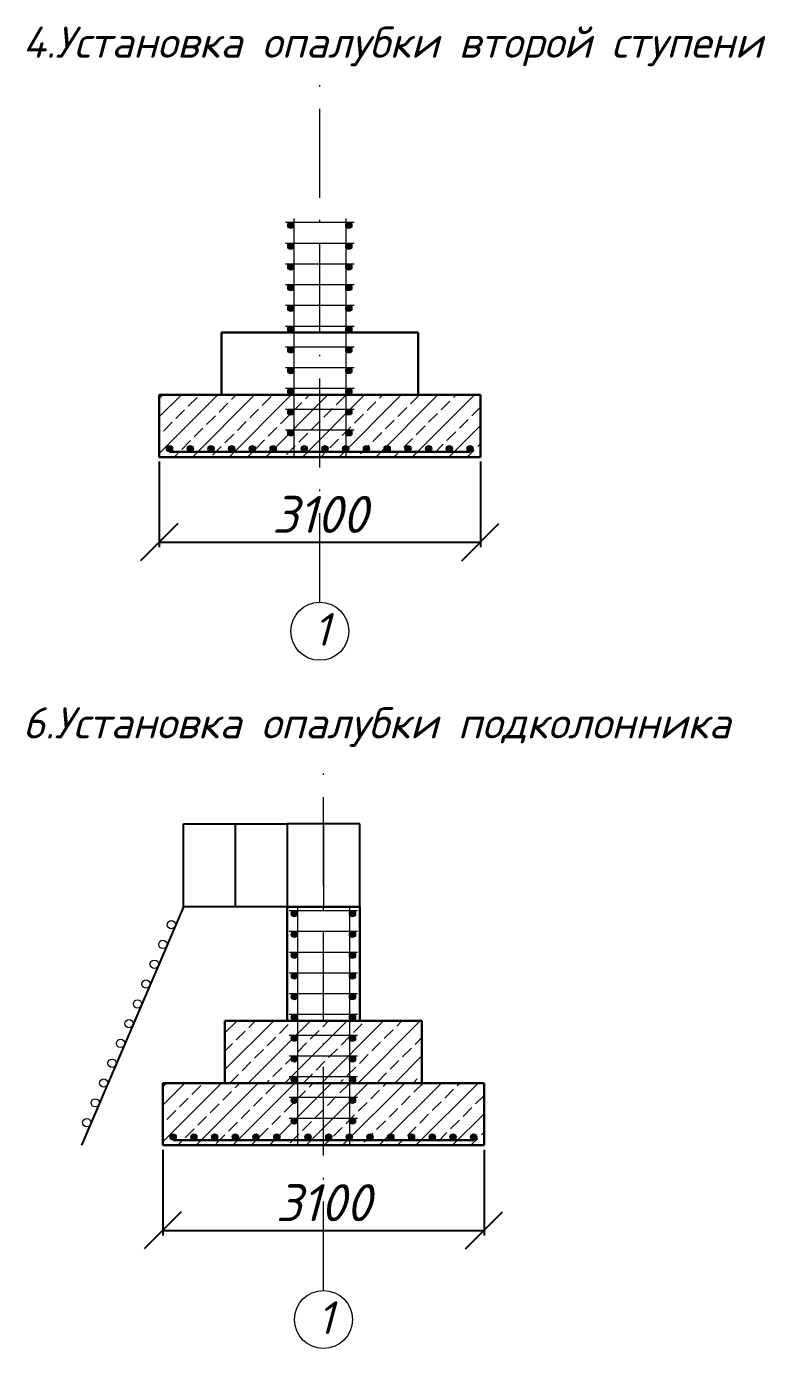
# Model space of a CAD drawing. Header units: millimetres. Extents: x 1422334 to 1587362, y 445536 to 446570.
# Drawn here: x 1586234.3 to 1586284.2, y 446392.3 to 446481.5 of the extents above; entities that cross this region are included whole.
import ezdxf

# ---------------------------------------------------------------- set-up
doc = ezdxf.new("R2010")
doc.units = ezdxf.units.MM
doc.header["$LTSCALE"] = 50
doc.linetypes.add('ACAD_ISO10W100', pattern=[18, 12, -3, 0, -3])
doc.layers.get('0').update_dxf_attribs({"lineweight": 13})
for name, color, linetype, lineweight in [('Risunochki', 7, 'Continuous', 13), ('text', 7, 'Continuous', 13), ('оси траншей размеры', 7, 'Continuous', 13)]:
    doc.layers.add(name, color=color, linetype=linetype, lineweight=lineweight)
doc.styles.get("Standard").update_dxf_attribs({"font": 'isocpeui.ttf'})
doc.dimstyles.new('200', dxfattribs={"dimtxt": 2.5, "dimasz": 2.5, "dimexe": 0.3445, "dimexo": 0.3, "dimtad": 1, "dimlfac": 500, "dimtxsty": 'Standard', "dimblk": 'OBLIQUE', "dimcen": 2.5, "dimadec": 0, "dimazin": 0, "dimtfac": 1, "dimtmove": 0, "dimatfit": 3, "dimfxl": 1, "dimarcsym": 0})

# ---------------------------------------------------------------- blocks, each defined once
blk = doc.blocks.new('_Oblique')
at = {"color": 0, "linetype": 'ByBlock', "lineweight": -2}
blk.add_line((-0.5, -0.5), (0.5, 0.5), dxfattribs=at)
blk = doc.blocks.new('*D2191')
at = {"layer": 'Defpoints', "color": 0, "ltscale": 10000, "transparency": 16777216}
for p in [(1586243.281, 446452.467), (1586264.981, 446452.467), (1586264.981, 446446.718)]:
    blk.add_point(p, dxfattribs=at)
at = {"layer": 'Risunochki', "color": 0, "lineweight": -2, "ltscale": 10000, "transparency": 16777216}
for p, q in [((1586243.281, 446452.167), (1586243.281, 446446.373)), ((1586264.981, 446452.167), (1586264.981, 446446.373)), ((1586243.281, 446446.718), (1586264.981, 446446.718))]:
    blk.add_line(p, q, dxfattribs=at)
at = {"layer": 'Risunochki', "color": 0, "lineweight": -2, "ltscale": 10000, "transparency": 16777216, "xscale": 2.5, "yscale": 2.5, "zscale": 2.5, "rotation": 180}
blk.add_blockref('_Oblique', (1586243.281, 446446.718), dxfattribs=at)
at = {"layer": 'Risunochki', "color": 0, "lineweight": -2, "ltscale": 10000, "transparency": 16777216, "xscale": 2.5, "yscale": 2.5, "zscale": 2.5}
blk.add_blockref('_Oblique', (1586264.981, 446446.718), dxfattribs=at)
at = {"layer": 'Risunochki', "color": 0, "ltscale": 10000, "transparency": 16777216, "insert": (1586254.131, 446448.593), "char_height": 2.5, "attachment_point": 5}
blk.add_mtext('3100', dxfattribs=at)
blk = doc.blocks.new('*D2192')
at = {"layer": 'Defpoints', "color": 0, "ltscale": 10000, "transparency": 16777216}
for p in [(1586243.526, 446406.013), (1586265.226, 446406.013), (1586265.226, 446400.264)]:
    blk.add_point(p, dxfattribs=at)
at = {"layer": 'Risunochki', "color": 0, "lineweight": -2, "ltscale": 10000, "transparency": 16777216}
for p, q in [((1586243.526, 446405.713), (1586243.526, 446399.919)), ((1586265.226, 446405.713), (1586265.226, 446399.919)), ((1586243.526, 446400.264), (1586265.226, 446400.264))]:
    blk.add_line(p, q, dxfattribs=at)
at = {"layer": 'Risunochki', "color": 0, "lineweight": -2, "ltscale": 10000, "transparency": 16777216, "xscale": 2.5, "yscale": 2.5, "zscale": 2.5, "rotation": 180}
blk.add_blockref('_Oblique', (1586243.526, 446400.264), dxfattribs=at)
at = {"layer": 'Risunochki', "color": 0, "lineweight": -2, "ltscale": 10000, "transparency": 16777216, "xscale": 2.5, "yscale": 2.5, "zscale": 2.5}
blk.add_blockref('_Oblique', (1586265.226, 446400.264), dxfattribs=at)
at = {"layer": 'Risunochki', "color": 0, "ltscale": 10000, "transparency": 16777216, "insert": (1586254.376, 446402.139), "char_height": 2.5, "attachment_point": 5}
blk.add_mtext('3100', dxfattribs=at)

msp = doc.modelspace()

# ---------------------------------------------------------------- hatches: boundary and pattern name
at = {"layer": 'Risunochki', "ltscale": 10000}
h = msp.add_hatch(color=250, dxfattribs=at)
h.dxf.hatch_style = 1
h.paths.add_polyline_path([(1586251.960805, 446468.097059, 1), (1586252.380805, 446468.097059, 1)])
h = msp.add_hatch(color=250, dxfattribs=at)
h.dxf.hatch_style = 1
h.paths.add_polyline_path([(1586255.880805, 446468.097059, 1), (1586256.300805, 446468.097059, 1)])
h = msp.add_hatch(color=250, dxfattribs=at)
h.dxf.hatch_style = 1
h.paths.add_polyline_path([(1586251.960805, 446466.697059, 1), (1586252.380805, 446466.697059, 1)])
h = msp.add_hatch(color=250, dxfattribs=at)
h.dxf.hatch_style = 1
h.paths.add_polyline_path([(1586255.880805, 446466.697059, 1), (1586256.300805, 446466.697059, 1)])
h = msp.add_hatch(color=250, dxfattribs=at)
h.dxf.hatch_style = 1
h.paths.add_polyline_path([(1586251.960805, 446465.297059, 1), (1586252.380805, 446465.297059, 1)])
h = msp.add_hatch(color=250, dxfattribs=at)
h.dxf.hatch_style = 1
h.paths.add_polyline_path([(1586255.880805, 446465.297059, 1), (1586256.300805, 446465.297059, 1)])
h = msp.add_hatch(color=250, dxfattribs=at)
h.dxf.hatch_style = 1
h.paths.add_polyline_path([(1586251.960805, 446463.897059, 1), (1586252.380805, 446463.897059, 1)])
h = msp.add_hatch(color=250, dxfattribs=at)
h.dxf.hatch_style = 1
h.paths.add_polyline_path([(1586255.880805, 446463.897059, 1), (1586256.300805, 446463.897059, 1)])
h = msp.add_hatch(color=250, dxfattribs=at)
h.dxf.hatch_style = 1
h.paths.add_polyline_path([(1586251.960805, 446462.497059, 1), (1586252.380805, 446462.497059, 1)])
h = msp.add_hatch(color=250, dxfattribs=at)
h.dxf.hatch_style = 1
h.paths.add_polyline_path([(1586255.880805, 446462.497059, 1), (1586256.300805, 446462.497059, 1)])
h = msp.add_hatch(color=250, dxfattribs=at)
h.dxf.hatch_style = 1
h.paths.add_polyline_path([(1586251.960805, 446461.097059, 1), (1586252.380805, 446461.097059, 1)])
h = msp.add_hatch(color=250, dxfattribs=at)
h.dxf.hatch_style = 1
h.paths.add_polyline_path([(1586255.880805, 446461.097059, 1), (1586256.300805, 446461.097059, 1)])
h = msp.add_hatch(color=250, dxfattribs=at)
h.dxf.hatch_style = 1
h.paths.add_polyline_path([(1586251.960805, 446459.697059, 1), (1586252.380805, 446459.697059, 1)])
h = msp.add_hatch(color=250, dxfattribs=at)
h.dxf.hatch_style = 1
h.paths.add_polyline_path([(1586255.880805, 446459.697059, 1), (1586256.300805, 446459.697059, 1)])
h = msp.add_hatch(color=250, dxfattribs=at)
h.dxf.hatch_style = 1
h.paths.add_polyline_path([(1586251.960805, 446458.297059, 1), (1586252.380805, 446458.297059, 1)])
h = msp.add_hatch(color=250, dxfattribs=at)
h.dxf.hatch_style = 1
h.paths.add_polyline_path([(1586255.880805, 446458.297059, 1), (1586256.300805, 446458.297059, 1)])
at = {"layer": 'Risunochki', "lineweight": 20, "ltscale": 10000}
h = msp.add_hatch(dxfattribs=at)
h.set_pattern_fill('JIS_STN_2.5', color=250, scale=0.7)
h.set_pattern_definition([(45, (476217.7514, 134586.3178), (-1.237436867, 1.237436867), []), (45, (476218.9869, 134586.3178), (-1.237436867, 1.237436867), [0.84, -0.35])])
h.paths.add_polyline_path([(1586243.280805, 446456.666747), (1586243.280805, 446452.466747), (1586264.980805, 446452.466747), (1586264.980805, 446456.666747)])
at = {"layer": 'Risunochki', "ltscale": 10000}
h = msp.add_hatch(color=250, dxfattribs=at)
h.dxf.hatch_style = 1
h.paths.add_polyline_path([(1586251.960805, 446456.897059, 1), (1586252.380805, 446456.897059, 1)])
h = msp.add_hatch(color=250, dxfattribs=at)
h.dxf.hatch_style = 1
h.paths.add_polyline_path([(1586255.880805, 446456.897059, 1), (1586256.300805, 446456.897059, 1)])
h = msp.add_hatch(color=250, dxfattribs=at)
h.dxf.hatch_style = 1
h.paths.add_polyline_path([(1586251.960805, 446455.497059, 1), (1586252.380805, 446455.497059, 1)])
h = msp.add_hatch(color=250, dxfattribs=at)
h.dxf.hatch_style = 1
h.paths.add_polyline_path([(1586255.880805, 446455.497059, 1), (1586256.300805, 446455.497059, 1)])
h = msp.add_hatch(color=250, dxfattribs=at)
h.dxf.hatch_style = 1
h.paths.add_polyline_path([(1586251.960805, 446454.097059, 1), (1586252.380805, 446454.097059, 1)])
h = msp.add_hatch(color=250, dxfattribs=at)
h.dxf.hatch_style = 1
h.paths.add_polyline_path([(1586255.880805, 446454.097059, 1), (1586256.300805, 446454.097059, 1)])
h = msp.add_hatch(color=250, dxfattribs=at)
h.dxf.hatch_style = 1
h.paths.add_polyline_path([(1586243.770805, 446453.026747, 1), (1586244.190805, 446453.026747, 1)])
h = msp.add_hatch(color=250, dxfattribs=at)
h.dxf.hatch_style = 1
h.paths.add_polyline_path([(1586245.170805, 446453.026747, 1), (1586245.590805, 446453.026747, 1)])
h = msp.add_hatch(color=250, dxfattribs=at)
h.dxf.hatch_style = 1
h.paths.add_polyline_path([(1586246.570805, 446453.026747, 1), (1586246.990805, 446453.026747, 1)])
h = msp.add_hatch(color=250, dxfattribs=at)
h.dxf.hatch_style = 1
h.paths.add_polyline_path([(1586247.970805, 446453.026747, 1), (1586248.390805, 446453.026747, 1)])
h = msp.add_hatch(color=250, dxfattribs=at)
h.dxf.hatch_style = 1
h.paths.add_polyline_path([(1586249.370805, 446453.026747, 1), (1586249.790805, 446453.026747, 1)])
h = msp.add_hatch(color=250, dxfattribs=at)
h.dxf.hatch_style = 1
h.paths.add_polyline_path([(1586250.770805, 446453.026747, 1), (1586251.190805, 446453.026747, 1)])
h = msp.add_hatch(color=250, dxfattribs=at)
h.dxf.hatch_style = 1
h.paths.add_polyline_path([(1586252.870805, 446453.026747, 1), (1586253.290805, 446453.026747, 1)])
h = msp.add_hatch(color=250, dxfattribs=at)
h.dxf.hatch_style = 1
h.paths.add_polyline_path([(1586254.270805, 446453.026747, 1), (1586254.690805, 446453.026747, 1)])
h = msp.add_hatch(color=250, dxfattribs=at)
h.dxf.hatch_style = 1
h.paths.add_polyline_path([(1586255.670805, 446453.026747, 1), (1586256.090805, 446453.026747, 1)])
h = msp.add_hatch(color=250, dxfattribs=at)
h.dxf.hatch_style = 1
h.paths.add_polyline_path([(1586257.070805, 446453.026747, 1), (1586257.490805, 446453.026747, 1)])
h = msp.add_hatch(color=250, dxfattribs=at)
h.dxf.hatch_style = 1
h.paths.add_polyline_path([(1586258.470805, 446453.026747, 1), (1586258.890805, 446453.026747, 1)])
h = msp.add_hatch(color=250, dxfattribs=at)
h.dxf.hatch_style = 1
h.paths.add_polyline_path([(1586259.870805, 446453.026747, 1), (1586260.290805, 446453.026747, 1)])
h = msp.add_hatch(color=250, dxfattribs=at)
h.dxf.hatch_style = 1
h.paths.add_polyline_path([(1586261.270805, 446453.026747, 1), (1586261.690805, 446453.026747, 1)])
h = msp.add_hatch(color=250, dxfattribs=at)
h.dxf.hatch_style = 1
h.paths.add_polyline_path([(1586262.670805, 446453.026747, 1), (1586263.090805, 446453.026747, 1)])
h = msp.add_hatch(color=250, dxfattribs=at)
h.dxf.hatch_style = 1
h.paths.add_polyline_path([(1586264.070805, 446453.026747, 1), (1586264.490805, 446453.026747, 1)])
h = msp.add_hatch(color=250, dxfattribs=at)
h.dxf.hatch_style = 1
h.paths.add_polyline_path([(1586252.206316, 446421.642894, 1), (1586252.626316, 446421.642894, 1)])
h = msp.add_hatch(color=250, dxfattribs=at)
h.dxf.hatch_style = 1
h.paths.add_polyline_path([(1586256.126316, 446421.642894, 1), (1586256.546316, 446421.642894, 1)])
h = msp.add_hatch(color=250, dxfattribs=at)
h.dxf.hatch_style = 1
h.paths.add_polyline_path([(1586252.206316, 446420.242894, 1), (1586252.626316, 446420.242894, 1)])
h = msp.add_hatch(color=250, dxfattribs=at)
h.dxf.hatch_style = 1
h.paths.add_polyline_path([(1586256.126316, 446420.242894, 1), (1586256.546316, 446420.242894, 1)])
h = msp.add_hatch(color=250, dxfattribs=at)
h.dxf.hatch_style = 1
h.paths.add_polyline_path([(1586252.206316, 446418.842894, 1), (1586252.626316, 446418.842894, 1)])
h = msp.add_hatch(color=250, dxfattribs=at)
h.dxf.hatch_style = 1
h.paths.add_polyline_path([(1586256.126316, 446418.842894, 1), (1586256.546316, 446418.842894, 1)])
h = msp.add_hatch(color=250, dxfattribs=at)
h.dxf.hatch_style = 1
h.paths.add_polyline_path([(1586252.206316, 446417.442894, 1), (1586252.626316, 446417.442894, 1)])
h = msp.add_hatch(color=250, dxfattribs=at)
h.dxf.hatch_style = 1
h.paths.add_polyline_path([(1586256.126316, 446417.442894, 1), (1586256.546316, 446417.442894, 1)])
h = msp.add_hatch(color=250, dxfattribs=at)
h.dxf.hatch_style = 1
h.paths.add_polyline_path([(1586252.206316, 446416.042894, 1), (1586252.626316, 446416.042894, 1)])
h = msp.add_hatch(color=250, dxfattribs=at)
h.dxf.hatch_style = 1
h.paths.add_polyline_path([(1586256.126316, 446416.042894, 1), (1586256.546316, 446416.042894, 1)])
h = msp.add_hatch(color=250, dxfattribs=at)
h.dxf.hatch_style = 1
h.paths.add_polyline_path([(1586252.206316, 446414.642894, 1), (1586252.626316, 446414.642894, 1)])
h = msp.add_hatch(color=250, dxfattribs=at)
h.dxf.hatch_style = 1
h.paths.add_polyline_path([(1586256.126316, 446414.642894, 1), (1586256.546316, 446414.642894, 1)])
h = msp.add_hatch(dxfattribs=at)
h.set_pattern_fill('JIS_STN_2.5', color=250, scale=0.7)
h.set_pattern_definition([(45, (1586231.0657, 446292.9906), (-1.237437, 1.237437), []), (45, (1586232.3012, 446292.9906), (-1.237437, 1.237437), [0.84, -0.35])])
h.paths.add_polyline_path([(1586247.726316, 446414.412582), (1586261.026316, 446414.412582), (1586261.026316, 446410.212582), (1586247.726316, 446410.212582)])
h = msp.add_hatch(color=250, dxfattribs=at)
h.dxf.hatch_style = 1
h.paths.add_polyline_path([(1586252.206316, 446413.242894, 1), (1586252.626316, 446413.242894, 1)])
h = msp.add_hatch(color=250, dxfattribs=at)
h.dxf.hatch_style = 1
h.paths.add_polyline_path([(1586256.126316, 446413.242894, 1), (1586256.546316, 446413.242894, 1)])
h = msp.add_hatch(color=250, dxfattribs=at)
h.dxf.hatch_style = 1
h.paths.add_polyline_path([(1586252.206316, 446411.842894, 1), (1586252.626316, 446411.842894, 1)])
h = msp.add_hatch(color=250, dxfattribs=at)
h.dxf.hatch_style = 1
h.paths.add_polyline_path([(1586256.126316, 446411.842894, 1), (1586256.546316, 446411.842894, 1)])
at = {"layer": 'Risunochki', "lineweight": 20, "ltscale": 10000}
h = msp.add_hatch(dxfattribs=at)
h.set_pattern_fill('JIS_STN_2.5', color=250, scale=0.7)
h.set_pattern_definition([(45, (476217.9969, 134539.8636), (-1.237436867, 1.237436867), []), (45, (476219.2324, 134539.8636), (-1.237436867, 1.237436867), [0.84, -0.35])])
h.paths.add_polyline_path([(1586243.526316, 446410.212582), (1586243.526316, 446406.012582), (1586265.226316, 446406.012582), (1586265.226316, 446410.212582)])
at = {"layer": 'Risunochki', "ltscale": 10000}
h = msp.add_hatch(color=250, dxfattribs=at)
h.dxf.hatch_style = 1
h.paths.add_polyline_path([(1586252.206316, 446410.442894, 1), (1586252.626316, 446410.442894, 1)])
h = msp.add_hatch(color=250, dxfattribs=at)
h.dxf.hatch_style = 1
h.paths.add_polyline_path([(1586256.126316, 446410.442894, 1), (1586256.546316, 446410.442894, 1)])
h = msp.add_hatch(color=250, dxfattribs=at)
h.dxf.hatch_style = 1
h.paths.add_polyline_path([(1586252.206316, 446409.042894, 1), (1586252.626316, 446409.042894, 1)])
h = msp.add_hatch(color=250, dxfattribs=at)
h.dxf.hatch_style = 1
h.paths.add_polyline_path([(1586256.126316, 446409.042894, 1), (1586256.546316, 446409.042894, 1)])
h = msp.add_hatch(color=250, dxfattribs=at)
h.dxf.hatch_style = 1
h.paths.add_polyline_path([(1586252.206316, 446407.642894, 1), (1586252.626316, 446407.642894, 1)])
h = msp.add_hatch(color=250, dxfattribs=at)
h.dxf.hatch_style = 1
h.paths.add_polyline_path([(1586256.126316, 446407.642894, 1), (1586256.546316, 446407.642894, 1)])
h = msp.add_hatch(color=250, dxfattribs=at)
h.dxf.hatch_style = 1
h.paths.add_polyline_path([(1586244.016316, 446406.572582, 1), (1586244.436316, 446406.572582, 1)])
h = msp.add_hatch(color=250, dxfattribs=at)
h.dxf.hatch_style = 1
h.paths.add_polyline_path([(1586245.416316, 446406.572582, 1), (1586245.836316, 446406.572582, 1)])
h = msp.add_hatch(color=250, dxfattribs=at)
h.dxf.hatch_style = 1
h.paths.add_polyline_path([(1586246.816316, 446406.572582, 1), (1586247.236316, 446406.572582, 1)])
h = msp.add_hatch(color=250, dxfattribs=at)
h.dxf.hatch_style = 1
h.paths.add_polyline_path([(1586248.216316, 446406.572582, 1), (1586248.636316, 446406.572582, 1)])
h = msp.add_hatch(color=250, dxfattribs=at)
h.dxf.hatch_style = 1
h.paths.add_polyline_path([(1586249.616316, 446406.572582, 1), (1586250.036316, 446406.572582, 1)])
h = msp.add_hatch(color=250, dxfattribs=at)
h.dxf.hatch_style = 1
h.paths.add_polyline_path([(1586251.016316, 446406.572582, 1), (1586251.436316, 446406.572582, 1)])
h = msp.add_hatch(color=250, dxfattribs=at)
h.dxf.hatch_style = 1
h.paths.add_polyline_path([(1586253.116316, 446406.572582, 1), (1586253.536316, 446406.572582, 1)])
h = msp.add_hatch(color=250, dxfattribs=at)
h.dxf.hatch_style = 1
h.paths.add_polyline_path([(1586254.516316, 446406.572582, 1), (1586254.936316, 446406.572582, 1)])
h = msp.add_hatch(color=250, dxfattribs=at)
h.dxf.hatch_style = 1
h.paths.add_polyline_path([(1586255.916316, 446406.572582, 1), (1586256.336316, 446406.572582, 1)])
h = msp.add_hatch(color=250, dxfattribs=at)
h.dxf.hatch_style = 1
h.paths.add_polyline_path([(1586257.316316, 446406.572582, 1), (1586257.736316, 446406.572582, 1)])
h = msp.add_hatch(color=250, dxfattribs=at)
h.dxf.hatch_style = 1
h.paths.add_polyline_path([(1586258.716316, 446406.572582, 1), (1586259.136316, 446406.572582, 1)])
h = msp.add_hatch(color=250, dxfattribs=at)
h.dxf.hatch_style = 1
h.paths.add_polyline_path([(1586260.116316, 446406.572582, 1), (1586260.536316, 446406.572582, 1)])
h = msp.add_hatch(color=250, dxfattribs=at)
h.dxf.hatch_style = 1
h.paths.add_polyline_path([(1586261.516316, 446406.572582, 1), (1586261.936316, 446406.572582, 1)])
h = msp.add_hatch(color=250, dxfattribs=at)
h.dxf.hatch_style = 1
h.paths.add_polyline_path([(1586262.916316, 446406.572582, 1), (1586263.336316, 446406.572582, 1)])
h = msp.add_hatch(color=250, dxfattribs=at)
h.dxf.hatch_style = 1
h.paths.add_polyline_path([(1586264.316316, 446406.572582, 1), (1586264.736316, 446406.572582, 1)])

# ---------------------------------------------------------------- linework, layer by layer
at = {"layer": 'Risunochki', "linetype": 'ACAD_ISO10W100', "ltscale": 0.01}
for p, q in [((1586254.130805, 446442.666747, 2479.39278), (1586254.130805, 446477.666747, 2479.39278)), ((1586254.376316, 446396.212582, 2479.39278), (1586254.376316, 446431.212582, 2479.39278))]:
    msp.add_line(p, q, dxfattribs=at)
at = {"layer": 'Risunochki', "ltscale": 10000}
for p, q in [((1586251.820805, 446468.307059, 2479.39278), (1586256.440805, 446468.307059, 2479.39278)), ((1586252.380805, 446468.566747, 2479.39278), (1586252.380805, 446452.466747, 2479.39278)), ((1586255.880805, 446468.566747, 2479.39278), (1586255.880805, 446452.466747, 2479.39278)), ((1586251.820805, 446466.907059, 2479.39278), (1586256.440805, 446466.907059, 2479.39278)), ((1586251.820805, 446465.507059, 2479.39278), (1586256.440805, 446465.507059, 2479.39278)), ((1586251.820805, 446464.107059, 2479.39278), (1586256.440805, 446464.107059, 2479.39278)), ((1586251.820805, 446462.707059, 2479.39278), (1586256.440805, 446462.707059, 2479.39278)), ((1586251.820805, 446461.307059, 2479.39278), (1586256.440805, 446461.307059, 2479.39278)), ((1586251.820805, 446459.907059, 2479.39278), (1586256.440805, 446459.907059, 2479.39278)), ((1586251.820805, 446458.507059, 2479.39278), (1586256.440805, 446458.507059, 2479.39278)), ((1586251.820805, 446457.107059, 2479.39278), (1586256.440805, 446457.107059, 2479.39278)), ((1586251.820805, 446455.707059, 2479.39278), (1586256.440805, 446455.707059, 2479.39278)), ((1586251.820805, 446454.307059, 2479.39278), (1586256.440805, 446454.307059, 2479.39278)), ((1586254.376316, 446427.712582, 2479.39278), (1586254.376316, 446422.112582, 2479.39278)), ((1586252.066316, 446421.852894, 2479.39278), (1586256.686316, 446421.852894, 2479.39278)), ((1586252.626316, 446422.112582, 2479.39278), (1586252.626316, 446406.012582, 2479.39278)), ((1586256.126316, 446422.112582, 2479.39278), (1586256.126316, 446406.012582, 2479.39278)), ((1586252.066316, 446420.452894, 2479.39278), (1586256.686316, 446420.452894, 2479.39278)), ((1586252.066316, 446419.052894, 2479.39278), (1586256.686316, 446419.052894, 2479.39278)), ((1586252.066316, 446417.652894, 2479.39278), (1586256.686316, 446417.652894, 2479.39278)), ((1586252.066316, 446416.252894, 2479.39278), (1586256.686316, 446416.252894, 2479.39278)), ((1586252.066316, 446414.852894, 2479.39278), (1586256.686316, 446414.852894, 2479.39278)), ((1586247.726316, 446414.412582, 2479.39278), (1586251.926316, 446414.412582, 2479.39278)), ((1586251.926316, 446414.412582, 2479.39278), (1586256.826316, 446414.412582, 2479.39278)), ((1586261.026316, 446414.412582, 2479.39278), (1586256.826316, 446414.412582, 2479.39278)), ((1586252.066316, 446413.452894, 2479.39278), (1586256.686316, 446413.452894, 2479.39278)), ((1586252.066316, 446412.052894, 2479.39278), (1586256.686316, 446412.052894, 2479.39278)), ((1586247.726316, 446410.212582, 2479.39278), (1586261.026316, 446410.212582, 2479.39278)), ((1586252.066316, 446410.652894, 2479.39278), (1586256.686316, 446410.652894, 2479.39278)), ((1586252.066316, 446409.252894, 2479.39278), (1586256.686316, 446409.252894, 2479.39278)), ((1586252.066316, 446407.852894, 2479.39278), (1586256.686316, 446407.852894, 2479.39278))]:
    msp.add_line(p, q, dxfattribs=at)
at = {"layer": 'Risunochki', "lineweight": 30, "ltscale": 10000}
for p, q in [((1586247.480805, 446456.666747, 2479.39278), (1586247.480805, 446460.866747, 2479.39278)), ((1586247.480805, 446460.866747, 2479.39278), (1586260.780805, 446460.866747, 2479.39278)), ((1586260.780805, 446456.666747, 2479.39278), (1586260.780805, 446460.866747, 2479.39278)), ((1586264.980805, 446456.666747, 2479.39278), (1586243.280805, 446456.666747, 2479.39278)), ((1586243.280805, 446456.666747, 2479.39278), (1586243.280805, 446452.466747, 2479.39278)), ((1586264.980805, 446452.466747, 2479.39278), (1586264.980805, 446456.666747, 2479.39278)), ((1586243.980805, 446452.816747, 2479.39278), (1586264.280805, 446452.816747, 2479.39278)), ((1586243.280805, 446452.466747, 2479.39278), (1586264.980805, 446452.466747, 2479.39278)), ((1586251.926316, 446414.412582, 2479.39278), (1586251.926316, 446422.112582, 2479.39278)), ((1586256.826316, 446422.112582, 2479.39278), (1586251.926316, 446422.112582, 2479.39278)), ((1586256.826316, 446414.412582, 2479.39278), (1586256.826316, 446422.112582, 2479.39278)), ((1586247.726316, 446410.212582, 2479.39278), (1586247.726316, 446414.412582, 2479.39278)), ((1586247.726316, 446414.412582, 2479.39278), (1586261.026316, 446414.412582, 2479.39278)), ((1586261.026316, 446410.212582, 2479.39278), (1586261.026316, 446414.412582, 2479.39278)), ((1586265.226316, 446410.212582, 2479.39278), (1586243.526316, 446410.212582, 2479.39278)), ((1586243.526316, 446410.212582, 2479.39278), (1586243.526316, 446406.012582, 2479.39278)), ((1586265.226316, 446406.012582, 2479.39278), (1586265.226316, 446410.212582, 2479.39278)), ((1586243.526316, 446406.012582, 2479.39278), (1586265.226316, 446406.012582, 2479.39278)), ((1586244.226316, 446406.362582, 2479.39278), (1586264.526316, 446406.362582, 2479.39278))]:
    msp.add_line(p, q, dxfattribs=at)
at = {"layer": 'Risunochki', "lineweight": 25, "ltscale": 10000}
for p, q in [((1586244.926316, 446422.112582, 2479.39278), (1586244.926316, 446427.712582, 2479.39278)), ((1586244.926316, 446427.712582, 2479.39278), (1586251.926316, 446427.712582, 2479.39278)), ((1586248.426316, 446422.112582, 2479.39278), (1586248.426316, 446427.712582, 2479.39278)), ((1586256.826316, 446427.712582, 2479.39278), (1586251.926316, 446427.712582, 2479.39278)), ((1586251.926316, 446427.712582, 2479.39278), (1586251.926316, 446422.112582, 2479.39278)), ((1586256.826316, 446422.112582, 2479.39278), (1586256.826316, 446427.712582, 2479.39278)), ((1586244.926316, 446422.112582, 2479.39278), (1586238.03929, 446406.012582, 2479.39278)), ((1586251.926316, 446422.112582, 2479.39278), (1586244.926316, 446422.112582, 2479.39278))]:
    msp.add_line(p, q, dxfattribs=at)
at = {"layer": 'Risunochki', "ltscale": 10000}
for centre, radius in [((1586252.170805, 446468.097059, 2479.39278), 0.21), ((1586256.090805, 446468.097059, 2479.39278), 0.21), ((1586252.170805, 446466.697059, 2479.39278), 0.21), ((1586256.090805, 446466.697059, 2479.39278), 0.21), ((1586252.170805, 446465.297059, 2479.39278), 0.21), ((1586256.090805, 446465.297059, 2479.39278), 0.21), ((1586252.170805, 446463.897059, 2479.39278), 0.21), ((1586256.090805, 446463.897059, 2479.39278), 0.21), ((1586252.170805, 446462.497059, 2479.39278), 0.21), ((1586256.090805, 446462.497059, 2479.39278), 0.21), ((1586252.170805, 446461.097059, 2479.39278), 0.21), ((1586256.090805, 446461.097059, 2479.39278), 0.21), ((1586252.170805, 446459.697059, 2479.39278), 0.21), ((1586256.090805, 446459.697059, 2479.39278), 0.21), ((1586252.170805, 446458.297059, 2479.39278), 0.21), ((1586256.090805, 446458.297059, 2479.39278), 0.21), ((1586252.170805, 446456.897059, 2479.39278), 0.21), ((1586256.090805, 446456.897059, 2479.39278), 0.21), ((1586252.170805, 446455.497059, 2479.39278), 0.21), ((1586256.090805, 446455.497059, 2479.39278), 0.21), ((1586252.170805, 446454.097059, 2479.39278), 0.21), ((1586256.090805, 446454.097059, 2479.39278), 0.21), ((1586243.980805, 446453.026747, 2479.39278), 0.21), ((1586245.380805, 446453.026747, 2479.39278), 0.21), ((1586246.780805, 446453.026747, 2479.39278), 0.21), ((1586248.180805, 446453.026747, 2479.39278), 0.21), ((1586249.580805, 446453.026747, 2479.39278), 0.21), ((1586250.980805, 446453.026747, 2479.39278), 0.21), ((1586253.080805, 446453.026747, 2479.39278), 0.21), ((1586254.480805, 446453.026747, 2479.39278), 0.21), ((1586255.880805, 446453.026747, 2479.39278), 0.21), ((1586257.280805, 446453.026747, 2479.39278), 0.21), ((1586258.680805, 446453.026747, 2479.39278), 0.21), ((1586260.080805, 446453.026747, 2479.39278), 0.21), ((1586261.480805, 446453.026747, 2479.39278), 0.21), ((1586262.880805, 446453.026747, 2479.39278), 0.21), ((1586264.280805, 446453.026747, 2479.39278), 0.21), ((1586252.416316, 446421.642894, 2479.39278), 0.21), ((1586256.336316, 446421.642894, 2479.39278), 0.21), ((1586244.104605, 446420.902235, 2479.39278), 0.28), ((1586243.533073, 446419.566148, 2479.39278), 0.28), ((1586252.416316, 446420.242894, 2479.39278), 0.21), ((1586256.336316, 446420.242894, 2479.39278), 0.21), ((1586252.416316, 446418.842894, 2479.39278), 0.21), ((1586256.336316, 446418.842894, 2479.39278), 0.21), ((1586242.961541, 446418.230061, 2479.39278), 0.28), ((1586242.390009, 446416.893974, 2479.39278), 0.28), ((1586252.416316, 446417.442894, 2479.39278), 0.21), ((1586256.336316, 446417.442894, 2479.39278), 0.21), ((1586252.416316, 446416.042894, 2479.39278), 0.21), ((1586256.336316, 446416.042894, 2479.39278), 0.21), ((1586241.818477, 446415.557887, 2479.39278), 0.28), ((1586241.246945, 446414.2218, 2479.39278), 0.28), ((1586252.416316, 446414.642894, 2479.39278), 0.21), ((1586256.336316, 446414.642894, 2479.39278), 0.21), ((1586240.675413, 446412.885713, 2479.39278), 0.28), ((1586252.416316, 446413.242894, 2479.39278), 0.21), ((1586256.336316, 446413.242894, 2479.39278), 0.21), ((1586240.103881, 446411.549626, 2479.39278), 0.28), ((1586252.416316, 446411.842894, 2479.39278), 0.21), ((1586256.336316, 446411.842894, 2479.39278), 0.21), ((1586239.532349, 446410.213539, 2479.39278), 0.28), ((1586252.416316, 446410.442894, 2479.39278), 0.21), ((1586256.336316, 446410.442894, 2479.39278), 0.21), ((1586238.960817, 446408.877452, 2479.39278), 0.28), ((1586252.416316, 446409.042894, 2479.39278), 0.21), ((1586256.336316, 446409.042894, 2479.39278), 0.21), ((1586238.389285, 446407.541365, 2479.39278), 0.28), ((1586252.416316, 446407.642894, 2479.39278), 0.21), ((1586256.336316, 446407.642894, 2479.39278), 0.21), ((1586244.226316, 446406.572582, 2479.39278), 0.21), ((1586245.626316, 446406.572582, 2479.39278), 0.21), ((1586247.026316, 446406.572582, 2479.39278), 0.21), ((1586248.426316, 446406.572582, 2479.39278), 0.21), ((1586249.826316, 446406.572582, 2479.39278), 0.21), ((1586251.226316, 446406.572582, 2479.39278), 0.21), ((1586253.326316, 446406.572582, 2479.39278), 0.21), ((1586254.726316, 446406.572582, 2479.39278), 0.21), ((1586256.126316, 446406.572582, 2479.39278), 0.21), ((1586257.526316, 446406.572582, 2479.39278), 0.21), ((1586258.926316, 446406.572582, 2479.39278), 0.21), ((1586260.326316, 446406.572582, 2479.39278), 0.21), ((1586261.726316, 446406.572582, 2479.39278), 0.21), ((1586263.126316, 446406.572582, 2479.39278), 0.21), ((1586264.526316, 446406.572582, 2479.39278), 0.21)]:
    msp.add_circle(centre, radius, dxfattribs=at)
at = {"layer": 'оси траншей размеры', "ltscale": 10000}
for centre in [(1586254.130805, 446440.706747, 2479.39278), (1586254.376316, 446394.252582, 2479.39278)]:
    msp.add_circle(centre, 1.96, dxfattribs=at)

# ---------------------------------------------------------------- texts
at = {"layer": 'text', "ltscale": 10000, "char_height": 2.1, "attachment_point": 1}
for s, insert in [('4.Установка опалубки второй ступени', (1586234.052071, 446481.513552, 2479.39278)), ('6.Установка опалубки подколонника', (1586234.052071, 446435.573662, 2479.39278))]:
    msp.add_mtext_dynamic_manual_height_columns(s, width=86.82786249, gutter_width=25, heights=[0], dxfattribs=dict(at, insert=insert))
at = {"layer": 'оси траншей размеры', "ltscale": 10000, "char_height": 2.205, "attachment_point": 1}
for insert in [(1586252.263008, 446441.93522, 2479.39278), (1586252.508519, 446395.481055, 2479.39278)]:
    msp.add_mtext_dynamic_manual_height_columns('\\pi1.45306;1', width=3.70625839, gutter_width=25, heights=[0], dxfattribs=dict(at, insert=insert))

# ---------------------------------------------------------------- dimensions: what is measured, and where the dimension line sits
at = {"layer": 'Risunochki', "ltscale": 10000}
for base, p1, p2, picture, middle in [((1586264.980805, 446446.717983, 2479.39278), (1586243.280805, 446452.466747, 2479.39278), (1586264.980805, 446452.466747, 2479.39278), '*D2191', (1586254.130805, 446448.592983, 2479.39278)), ((1586265.226316, 446400.263818, 2479.39278), (1586243.526316, 446406.012582, 2479.39278), (1586265.226316, 446406.012582, 2479.39278), '*D2192', (1586254.376316, 446402.138818, 2479.39278))]:
    dim = msp.add_linear_dim(base=base, p1=p1, p2=p2, dimstyle='200', override={"dimlfac": 142, "dimrnd": 100}, dxfattribs=at)
    dim.commit()
    dim.dimension.update_dxf_attribs({"geometry": picture, "text_midpoint": middle})

doc.saveas('drawing.dxf')
